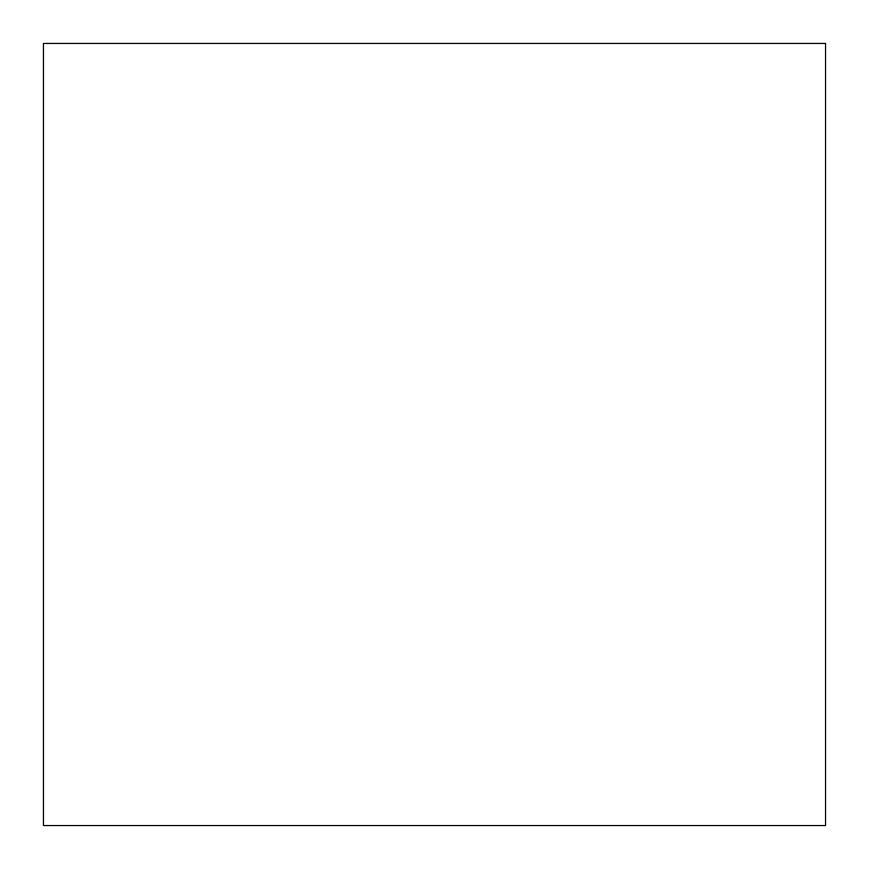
<?xml version="1.0" encoding="UTF-8"?>
<svg xmlns="http://www.w3.org/2000/svg" width="869" height="869" viewBox="0 0 869 869"><rect width="100%" height="100%" fill="white"/><g stroke="black" fill="none" stroke-linecap="round" stroke-linejoin="round"><path stroke-width="1.3" d="M825.55 43.45L43.45 43.45L43.45 825.55L825.55 825.55L825.55 43.45"/></g></svg>
